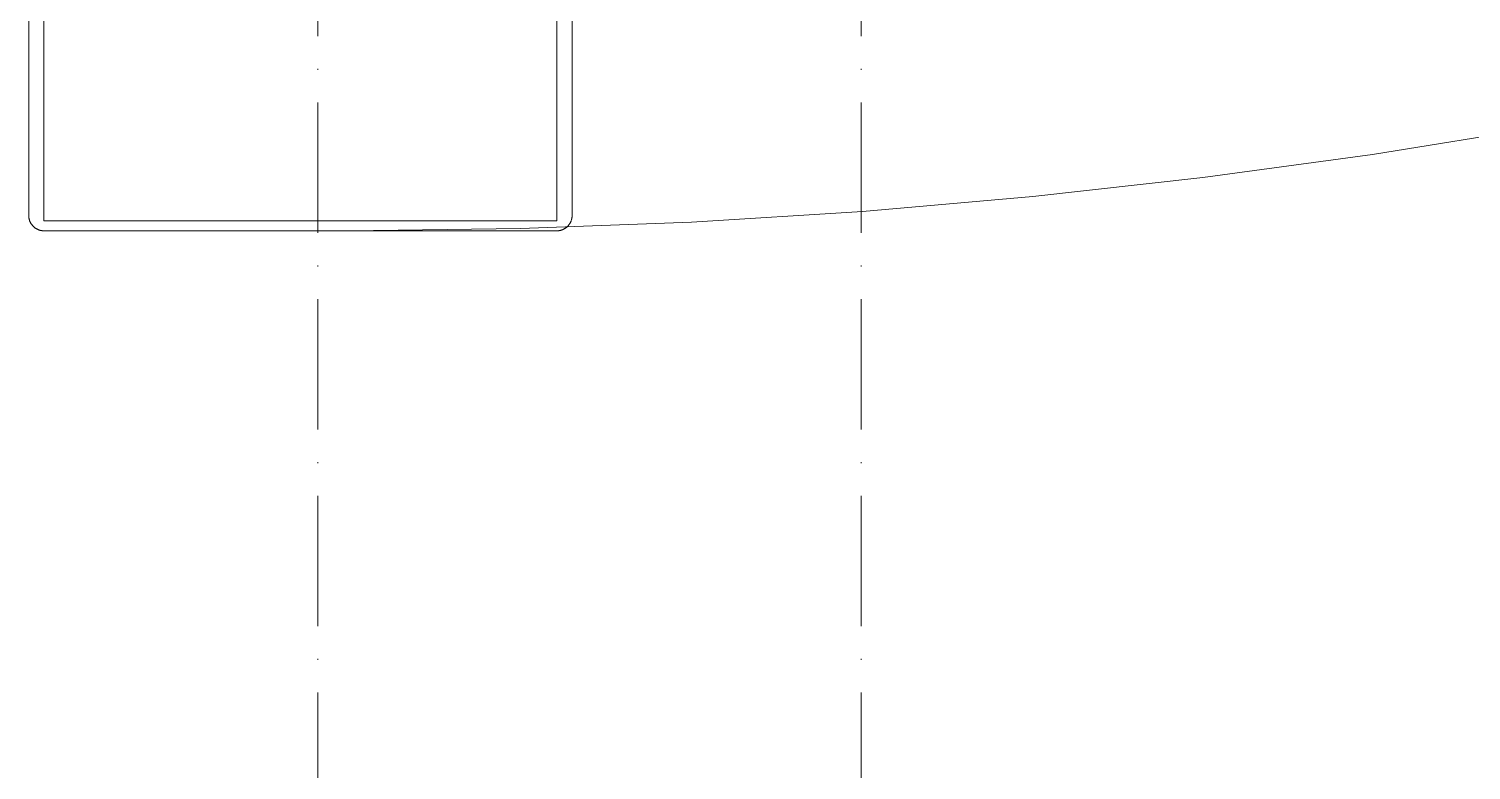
# Model space of a CAD drawing. Header units: millimetres. Extents: x -159872 to 386485, y -250577 to 158966.
# Drawn here: x 157376.1 to 157508.8, y 13549.4 to 13617.6 of the extents above; entities that cross this region are included whole.
import ezdxf

# ---------------------------------------------------------------- set-up
doc = ezdxf.new("R2010")
doc.units = ezdxf.units.MM
doc.linetypes.add('ACAD_ISO10W100', pattern=[18, 12, -3, 0, -3])
doc.layers.get('0').update_dxf_attribs({"lineweight": 25})
doc.layers.add('LDS-equipment-kitchen equipment', color=3, linetype='Continuous', lineweight=13)
doc.layers.add('LDS-struct-extg-ceiling beams', color=252, linetype='ACAD_ISO10W100', lineweight=9)

# ---------------------------------------------------------------- blocks, each defined once
blk = doc.blocks.new('A$C73be1ed8')
for points in [[(12.71, 672.39, 0), (12.71, 672.42, 0), (12.71, 672.46, 0), (12.72, 672.49, 0), (12.72, 672.53, 0), (12.72, 672.56, 0), (12.73, 672.59, 0), (12.73, 672.63, 0), (12.74, 672.66, 0), (12.75, 672.69, 0), (12.75, 672.73, 0), (12.76, 672.76, 0), (12.77, 672.79, 0), (12.78, 672.83, 0), (12.79, 672.86, 0), (12.81, 672.89, 0), (12.82, 672.92, 0), (12.83, 672.96, 0), (12.85, 672.99, 0), (12.86, 673.02, 0), (12.88, 673.05, 0), (12.89, 673.08, 0), (12.91, 673.11, 0), (12.93, 673.14, 0), (12.95, 673.17, 0), (12.97, 673.19, 0), (12.99, 673.22, 0), (13.01, 673.25, 0), (13.03, 673.28, 0), (13.05, 673.3, 0), (13.07, 673.33, 0), (13.1, 673.35, 0), (13.12, 673.38, 0), (13.15, 673.4, 0), (13.17, 673.43, 0), (13.2, 673.45, 0), (13.22, 673.47, 0), (13.25, 673.49, 0), (13.28, 673.51, 0), (13.31, 673.53, 0), (13.33, 673.55, 0), (13.36, 673.57, 0), (13.39, 673.59, 0), (13.42, 673.61, 0), (13.45, 673.62, 0), (13.48, 673.64, 0), (13.51, 673.65, 0), (13.54, 673.67, 0), (13.58, 673.68, 0), (13.61, 673.69, 0), (13.64, 673.71, 0), (13.67, 673.72, 0), (13.71, 673.73, 0), (13.74, 673.74, 0), (13.77, 673.75, 0), (13.81, 673.75, 0), (13.84, 673.76, 0), (13.87, 673.77, 0), (13.91, 673.77, 0), (13.94, 673.78, 0), (13.97, 673.78, 0), (14.01, 673.78, 0), (14.04, 673.79, 0), (14.08, 673.79, 0), (14.11, 673.79, 0)], [(67.84, 384.19, 0), (61.65, 398.67, 0), (55.81, 413.3, 0), (50.33, 428.07, 0), (45.21, 442.97, 0), (40.46, 457.98, 0), (36.07, 473.11, 0), (32.06, 488.35, 0), (28.41, 503.67, 0), (25.15, 519.08, 0), (22.26, 534.57, 0), (19.75, 550.12, 0), (17.62, 565.73, 0), (15.87, 581.38, 0), (14.5, 597.07, 0), (13.52, 612.8, 0), (12.93, 628.54, 0), (12.71, 644.29, 0)], [(14.11, 623.79, 0), (14.08, 623.79, 0), (14.04, 623.79, 0), (14.01, 623.79, 0), (13.97, 623.79, 0), (13.94, 623.8, 0), (13.91, 623.8, 0), (13.87, 623.81, 0), (13.84, 623.81, 0), (13.81, 623.82, 0), (13.77, 623.83, 0), (13.74, 623.84, 0), (13.71, 623.85, 0), (13.67, 623.86, 0), (13.64, 623.87, 0), (13.61, 623.88, 0), (13.58, 623.89, 0), (13.54, 623.91, 0), (13.51, 623.92, 0), (13.48, 623.94, 0), (13.45, 623.95, 0), (13.42, 623.97, 0), (13.39, 623.99, 0), (13.36, 624.01, 0), (13.33, 624.02, 0), (13.31, 624.04, 0), (13.28, 624.06, 0), (13.25, 624.08, 0), (13.22, 624.11, 0), (13.2, 624.13, 0), (13.17, 624.15, 0), (13.15, 624.17, 0), (13.12, 624.2, 0), (13.1, 624.22, 0), (13.07, 624.25, 0), (13.05, 624.27, 0), (13.03, 624.3, 0), (13.01, 624.33, 0), (12.99, 624.35, 0), (12.97, 624.38, 0), (12.95, 624.41, 0), (12.93, 624.44, 0), (12.91, 624.47, 0), (12.89, 624.5, 0), (12.88, 624.53, 0), (12.86, 624.56, 0), (12.85, 624.59, 0), (12.83, 624.62, 0), (12.82, 624.65, 0), (12.81, 624.68, 0), (12.79, 624.72, 0), (12.78, 624.75, 0), (12.77, 624.78, 0), (12.76, 624.81, 0), (12.75, 624.85, 0), (12.75, 624.88, 0), (12.74, 624.91, 0), (12.73, 624.95, 0), (12.73, 624.98, 0), (12.72, 625.02, 0), (12.72, 625.05, 0), (12.72, 625.08, 0), (12.71, 625.12, 0), (12.71, 625.15, 0), (12.71, 625.19, 0)]]:
    blk.add_polyline3d(points)
at = {"transparency": 33554687}
for points in [[(14.11, 673.79, 0), (40.21, 673.79, 0)], [(12.71, 672.39, 0), (12.71, 625.19, 0)], [(13.62, 625.19, 0), (13.62, 672.39, 0)], [(13.62, 672.39, 0), (33.06, 672.39, 0)], [(672.8, 625.19, 0), (13.62, 625.19, 0)], [(14.11, 623.79, 0), (672.31, 623.79, 0)]]:
    blk.add_polyline3d(points, dxfattribs=at)
blk = doc.blocks.new('Group-410')
at = {"layer": 'LDS-equipment-kitchen equipment', "rotation": 89.99980100206008}
blk.add_blockref('A$C73be1ed8', (97376.34, 50043.84), dxfattribs=at)

msp = doc.modelspace()

# ---------------------------------------------------------------- linework, layer by layer
at = {"layer": 'LDS-struct-extg-ceiling beams'}
for p, q in [((157402.66818, 16724.05329), (157402.66818, 9419.05329)), ((157452.66818, 16724.05329), (157452.66818, 9419.05329))]:
    msp.add_line(p, q, dxfattribs=at)

# ---------------------------------------------------------------- block references
at = {"layer": 'LDS-equipment-kitchen equipment', "color": 7}
msp.add_blockref('Group-410', (60673.51323, -36457.51522), dxfattribs=at)

doc.saveas('drawing.dxf')
